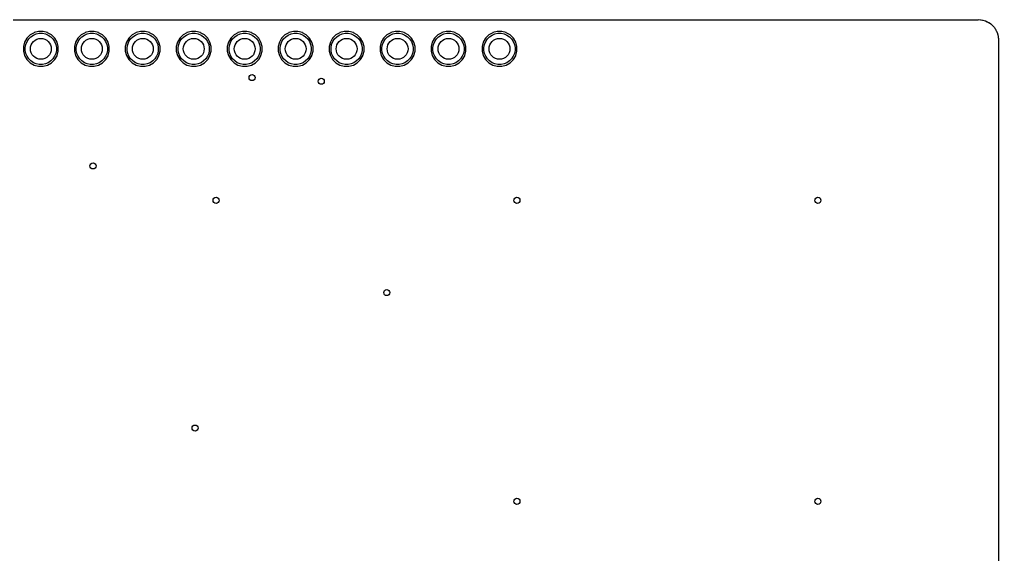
# Model space of a CAD drawing. Header units: inches. Extents: x 3.92 to 7.78, y -6.06 to -2.2.
# Drawn here: x 5.855 to 7.776, y -3.254 to -2.205 of the extents above; entities that cross this region are included whole.
import ezdxf

# ---------------------------------------------------------------- set-up
doc = ezdxf.new("R2010")
doc.units = ezdxf.units.IN
doc.header["$MEASUREMENT"] = 0
doc.layers.add('In2.Cu', color=33, linetype='CONTINUOUS', true_color=0xce7d2c)

msp = doc.modelspace()

# ---------------------------------------------------------------- linework, layer by layer
at = {"layer": 'In2.Cu', "linetype": 'CONTINUOUS'}
for p, q in [((3.957, -2.2047), (7.7359, -2.2047)), ((7.7359, -2.2047), (7.7361, -2.2045)), ((7.7361, -2.2045), (7.7403, -2.205)), ((7.7403, -2.205), (7.7415, -2.205)), ((7.7415, -2.205), (7.7417, -2.2051)), ((7.7417, -2.2051), (7.7417, -2.2051)), ((7.7417, -2.2051), (7.7443, -2.2056)), ((7.7443, -2.2056), (7.7444, -2.2056)), ((7.7444, -2.2056), (7.745, -2.2057)), ((7.745, -2.2057), (7.7451, -2.2056)), ((7.7451, -2.2056), (7.7495, -2.207)), ((7.7495, -2.207), (7.7498, -2.2071)), ((7.7498, -2.2071), (7.7501, -2.2072)), ((7.7501, -2.2072), (7.7502, -2.2072)), ((7.7502, -2.2072), (7.7537, -2.2088)), ((7.7537, -2.2088), (7.7539, -2.2089)), ((7.7539, -2.2089), (7.7559, -2.21)), ((5.892, -2.2278), (5.8832, -2.2301)), ((5.9009, -2.2278), (5.892, -2.2278)), ((5.9097, -2.2301), (5.9009, -2.2278)), ((5.992, -2.2278), (5.9832, -2.2301)), ((6.0009, -2.2278), (5.992, -2.2278)), ((6.0097, -2.2301), (6.0009, -2.2278)), ((6.092, -2.2278), (6.0832, -2.2301)), ((6.1009, -2.2278), (6.092, -2.2278)), ((6.1097, -2.2301), (6.1009, -2.2278)), ((6.192, -2.2278), (6.1832, -2.2301)), ((6.2009, -2.2278), (6.192, -2.2278)), ((6.2097, -2.2301), (6.2009, -2.2278)), ((6.292, -2.2278), (6.2832, -2.2301)), ((6.3009, -2.2278), (6.292, -2.2278)), ((6.3097, -2.2301), (6.3009, -2.2278)), ((6.392, -2.2278), (6.3832, -2.2301)), ((6.4009, -2.2278), (6.392, -2.2278)), ((6.4097, -2.2301), (6.4009, -2.2278)), ((6.492, -2.2278), (6.4832, -2.2301)), ((6.5009, -2.2278), (6.492, -2.2278)), ((6.5097, -2.2301), (6.5009, -2.2278)), ((6.592, -2.2278), (6.5832, -2.2301)), ((6.6009, -2.2278), (6.592, -2.2278)), ((6.6097, -2.2301), (6.6009, -2.2278)), ((6.692, -2.2278), (6.6832, -2.2301)), ((6.7009, -2.2278), (6.692, -2.2278)), ((6.7097, -2.2301), (6.7009, -2.2278)), ((6.792, -2.2278), (6.7832, -2.2301)), ((6.8009, -2.2278), (6.792, -2.2278)), ((6.8097, -2.2301), (6.8009, -2.2278)), ((7.7559, -2.21), (7.756, -2.2101)), ((7.756, -2.2101), (7.7567, -2.2105)), ((7.7567, -2.2105), (7.7599, -2.2125)), ((7.7599, -2.2125), (7.76, -2.2128)), ((7.76, -2.2128), (7.7612, -2.2136)), ((7.7612, -2.2136), (7.7621, -2.2144)), ((7.7621, -2.2144), (7.7622, -2.2144)), ((7.7622, -2.2144), (7.7631, -2.2154)), ((7.7631, -2.2154), (7.7644, -2.2167)), ((7.7644, -2.2167), (7.7653, -2.2175)), ((7.7653, -2.2175), (7.7659, -2.2182)), ((7.7659, -2.2182), (7.7661, -2.2184)), ((7.7661, -2.2184), (7.767, -2.2195)), ((7.767, -2.2195), (7.767, -2.2196)), ((7.767, -2.2196), (7.7676, -2.2203)), ((7.7676, -2.2203), (7.7676, -2.2203)), ((7.7676, -2.2203), (7.7684, -2.2215)), ((7.7684, -2.2215), (7.7685, -2.2217)), ((7.7685, -2.2217), (7.7698, -2.2235)), ((7.7698, -2.2235), (7.7698, -2.2236)), ((7.7698, -2.2236), (7.7707, -2.2251)), ((7.7707, -2.2251), (7.7708, -2.2253)), ((7.7708, -2.2253), (7.7713, -2.2263)), ((7.7713, -2.2263), (7.7714, -2.2264)), ((7.7714, -2.2264), (7.7717, -2.2272)), ((7.7717, -2.2272), (7.7718, -2.2272)), ((7.7718, -2.2272), (7.7731, -2.2304)), ((5.869, -2.241), (5.8646, -2.2488)), ((5.8755, -2.2346), (5.869, -2.241)), ((5.8694, -2.2475), (5.8727, -2.2425)), ((5.8727, -2.2425), (5.877, -2.2383)), ((5.8831, -2.2302), (5.8755, -2.2346)), ((5.877, -2.2383), (5.882, -2.2349)), ((5.882, -2.2349), (5.8875, -2.2326)), ((5.8832, -2.2301), (5.8831, -2.2302)), ((5.8875, -2.2326), (5.8934, -2.2314)), ((5.8934, -2.2314), (5.8995, -2.2314)), ((5.8995, -2.2314), (5.9054, -2.2326)), ((5.9054, -2.2326), (5.9109, -2.2349)), ((5.9098, -2.2302), (5.9097, -2.2301)), ((5.9174, -2.2346), (5.9098, -2.2302)), ((5.9109, -2.2349), (5.9159, -2.2383)), ((5.9159, -2.2383), (5.9202, -2.2425)), ((5.9239, -2.241), (5.9174, -2.2346)), ((5.9202, -2.2425), (5.9235, -2.2475)), ((5.9283, -2.2487), (5.9239, -2.241)), ((5.969, -2.241), (5.9646, -2.2488)), ((5.9755, -2.2346), (5.969, -2.241)), ((5.9694, -2.2475), (5.9727, -2.2425)), ((5.9727, -2.2425), (5.977, -2.2383)), ((5.9831, -2.2302), (5.9755, -2.2346)), ((5.977, -2.2383), (5.982, -2.2349)), ((5.982, -2.2349), (5.9875, -2.2326)), ((5.9832, -2.2301), (5.9831, -2.2302)), ((5.9875, -2.2326), (5.9934, -2.2314)), ((5.9934, -2.2314), (5.9995, -2.2314)), ((5.9995, -2.2314), (6.0054, -2.2326)), ((6.0054, -2.2326), (6.0109, -2.2349)), ((6.0098, -2.2302), (6.0097, -2.2301)), ((6.0174, -2.2346), (6.0098, -2.2302)), ((6.0109, -2.2349), (6.0159, -2.2383)), ((6.0159, -2.2383), (6.0202, -2.2425)), ((6.0239, -2.241), (6.0174, -2.2346)), ((6.0202, -2.2425), (6.0235, -2.2475)), ((6.0283, -2.2487), (6.0239, -2.241)), ((6.069, -2.241), (6.0646, -2.2488)), ((6.0755, -2.2346), (6.069, -2.241)), ((6.0694, -2.2475), (6.0727, -2.2425)), ((6.0727, -2.2425), (6.077, -2.2383)), ((6.0831, -2.2302), (6.0755, -2.2346)), ((6.077, -2.2383), (6.082, -2.2349)), ((6.082, -2.2349), (6.0875, -2.2326)), ((6.0832, -2.2301), (6.0831, -2.2302)), ((6.0875, -2.2326), (6.0934, -2.2314)), ((6.0934, -2.2314), (6.0995, -2.2314)), ((6.0995, -2.2314), (6.1054, -2.2326)), ((6.1054, -2.2326), (6.1109, -2.2349)), ((6.1098, -2.2302), (6.1097, -2.2301)), ((6.1174, -2.2346), (6.1098, -2.2302)), ((6.1109, -2.2349), (6.1159, -2.2383)), ((6.1159, -2.2383), (6.1202, -2.2425)), ((6.1239, -2.241), (6.1174, -2.2346)), ((6.1202, -2.2425), (6.1235, -2.2475)), ((6.1283, -2.2487), (6.1239, -2.241)), ((6.169, -2.241), (6.1646, -2.2488)), ((6.1755, -2.2346), (6.169, -2.241)), ((6.1694, -2.2475), (6.1727, -2.2425)), ((6.1727, -2.2425), (6.177, -2.2383)), ((6.1831, -2.2302), (6.1755, -2.2346)), ((6.177, -2.2383), (6.182, -2.2349)), ((6.182, -2.2349), (6.1875, -2.2326)), ((6.1832, -2.2301), (6.1831, -2.2302)), ((6.1875, -2.2326), (6.1934, -2.2314)), ((6.1934, -2.2314), (6.1995, -2.2314)), ((6.1995, -2.2314), (6.2054, -2.2326)), ((6.2054, -2.2326), (6.2109, -2.2349)), ((6.2098, -2.2302), (6.2097, -2.2301)), ((6.2174, -2.2346), (6.2098, -2.2302)), ((6.2109, -2.2349), (6.2159, -2.2383)), ((6.2159, -2.2383), (6.2202, -2.2425)), ((6.2239, -2.241), (6.2174, -2.2346)), ((6.2202, -2.2425), (6.2235, -2.2475)), ((6.2283, -2.2487), (6.2239, -2.241)), ((6.269, -2.241), (6.2646, -2.2488)), ((6.2755, -2.2346), (6.269, -2.241)), ((6.2694, -2.2475), (6.2727, -2.2425)), ((6.2727, -2.2425), (6.277, -2.2383)), ((6.2831, -2.2302), (6.2755, -2.2346)), ((6.277, -2.2383), (6.282, -2.2349)), ((6.282, -2.2349), (6.2875, -2.2326)), ((6.2832, -2.2301), (6.2831, -2.2302)), ((6.2875, -2.2326), (6.2934, -2.2314)), ((6.2934, -2.2314), (6.2995, -2.2314)), ((6.2995, -2.2314), (6.3054, -2.2326)), ((6.3054, -2.2326), (6.3109, -2.2349)), ((6.3098, -2.2302), (6.3097, -2.2301)), ((6.3174, -2.2346), (6.3098, -2.2302)), ((6.3109, -2.2349), (6.3159, -2.2383)), ((6.3159, -2.2383), (6.3202, -2.2425)), ((6.3239, -2.241), (6.3174, -2.2346)), ((6.3202, -2.2425), (6.3235, -2.2475)), ((6.3283, -2.2487), (6.3239, -2.241)), ((6.369, -2.241), (6.3646, -2.2488)), ((6.3755, -2.2346), (6.369, -2.241)), ((6.3694, -2.2475), (6.3727, -2.2425)), ((6.3727, -2.2425), (6.377, -2.2383)), ((6.3831, -2.2302), (6.3755, -2.2346)), ((6.377, -2.2383), (6.382, -2.2349)), ((6.382, -2.2349), (6.3875, -2.2326)), ((6.3832, -2.2301), (6.3831, -2.2302)), ((6.3875, -2.2326), (6.3934, -2.2314)), ((6.3934, -2.2314), (6.3995, -2.2314)), ((6.3995, -2.2314), (6.4054, -2.2326)), ((6.4054, -2.2326), (6.4109, -2.2349)), ((6.4098, -2.2302), (6.4097, -2.2301)), ((6.4174, -2.2346), (6.4098, -2.2302)), ((6.4109, -2.2349), (6.4159, -2.2383)), ((6.4159, -2.2383), (6.4202, -2.2425)), ((6.4239, -2.241), (6.4174, -2.2346)), ((6.4202, -2.2425), (6.4235, -2.2475)), ((6.4283, -2.2487), (6.4239, -2.241)), ((6.469, -2.241), (6.4646, -2.2488)), ((6.4755, -2.2346), (6.469, -2.241)), ((6.4694, -2.2475), (6.4727, -2.2425)), ((6.4727, -2.2425), (6.477, -2.2383)), ((6.4831, -2.2302), (6.4755, -2.2346)), ((6.477, -2.2383), (6.482, -2.2349)), ((6.482, -2.2349), (6.4875, -2.2326)), ((6.4832, -2.2301), (6.4831, -2.2302)), ((6.4875, -2.2326), (6.4934, -2.2314)), ((6.4934, -2.2314), (6.4995, -2.2314)), ((6.4995, -2.2314), (6.5054, -2.2326)), ((6.5054, -2.2326), (6.5109, -2.2349)), ((6.5098, -2.2302), (6.5097, -2.2301)), ((6.5174, -2.2346), (6.5098, -2.2302)), ((6.5109, -2.2349), (6.5159, -2.2383)), ((6.5159, -2.2383), (6.5202, -2.2425)), ((6.5239, -2.241), (6.5174, -2.2346)), ((6.5202, -2.2425), (6.5235, -2.2475)), ((6.5283, -2.2487), (6.5239, -2.241)), ((6.569, -2.241), (6.5646, -2.2488)), ((6.5755, -2.2346), (6.569, -2.241)), ((6.5694, -2.2475), (6.5727, -2.2425)), ((6.5727, -2.2425), (6.577, -2.2383)), ((6.5831, -2.2302), (6.5755, -2.2346)), ((6.577, -2.2383), (6.582, -2.2349)), ((6.582, -2.2349), (6.5875, -2.2326)), ((6.5832, -2.2301), (6.5831, -2.2302)), ((6.5875, -2.2326), (6.5934, -2.2314)), ((6.5934, -2.2314), (6.5995, -2.2314)), ((6.5995, -2.2314), (6.6054, -2.2326)), ((6.6054, -2.2326), (6.6109, -2.2349)), ((6.6098, -2.2302), (6.6097, -2.2301)), ((6.6174, -2.2346), (6.6098, -2.2302)), ((6.6109, -2.2349), (6.6159, -2.2383)), ((6.6159, -2.2383), (6.6202, -2.2425)), ((6.6239, -2.241), (6.6174, -2.2346)), ((6.6202, -2.2425), (6.6235, -2.2475)), ((6.6283, -2.2487), (6.6239, -2.241)), ((6.669, -2.241), (6.6646, -2.2488)), ((6.6755, -2.2346), (6.669, -2.241)), ((6.6694, -2.2475), (6.6727, -2.2425)), ((6.6727, -2.2425), (6.677, -2.2383)), ((6.6831, -2.2302), (6.6755, -2.2346)), ((6.677, -2.2383), (6.682, -2.2349)), ((6.682, -2.2349), (6.6875, -2.2326)), ((6.6832, -2.2301), (6.6831, -2.2302)), ((6.6875, -2.2326), (6.6934, -2.2314)), ((6.6934, -2.2314), (6.6995, -2.2314)), ((6.6995, -2.2314), (6.7054, -2.2326)), ((6.7054, -2.2326), (6.7109, -2.2349)), ((6.7098, -2.2302), (6.7097, -2.2301)), ((6.7174, -2.2346), (6.7098, -2.2302)), ((6.7109, -2.2349), (6.7159, -2.2383)), ((6.7159, -2.2383), (6.7202, -2.2425)), ((6.7239, -2.241), (6.7174, -2.2346)), ((6.7202, -2.2425), (6.7235, -2.2475)), ((6.7283, -2.2487), (6.7239, -2.241)), ((6.769, -2.241), (6.7646, -2.2488)), ((6.7755, -2.2346), (6.769, -2.241)), ((6.7694, -2.2475), (6.7727, -2.2425)), ((6.7727, -2.2425), (6.777, -2.2383)), ((6.7831, -2.2302), (6.7755, -2.2346)), ((6.777, -2.2383), (6.782, -2.2349)), ((6.782, -2.2349), (6.7875, -2.2326)), ((6.7832, -2.2301), (6.7831, -2.2302)), ((6.7875, -2.2326), (6.7934, -2.2314)), ((6.7934, -2.2314), (6.7995, -2.2314)), ((6.7995, -2.2314), (6.8054, -2.2326)), ((6.8054, -2.2326), (6.8109, -2.2349)), ((6.8098, -2.2302), (6.8097, -2.2301)), ((6.8174, -2.2346), (6.8098, -2.2302)), ((6.8109, -2.2349), (6.8159, -2.2383)), ((6.8159, -2.2383), (6.8202, -2.2425)), ((6.8239, -2.241), (6.8174, -2.2346)), ((6.8202, -2.2425), (6.8235, -2.2475)), ((6.8283, -2.2487), (6.8239, -2.241)), ((7.7731, -2.2304), (7.7732, -2.2306)), ((7.7732, -2.2306), (7.7734, -2.2312)), ((7.7734, -2.2312), (7.7735, -2.2313)), ((7.7735, -2.2313), (7.7738, -2.2324)), ((7.7738, -2.2324), (7.7744, -2.2346)), ((7.7744, -2.2346), (7.7745, -2.235)), ((7.7745, -2.235), (7.7746, -2.2352)), ((7.7746, -2.2352), (7.7748, -2.2362)), ((7.7748, -2.2362), (7.7748, -2.2362)), ((7.7748, -2.2362), (7.7753, -2.2391)), ((7.7753, -2.2391), (7.7753, -2.2394)), ((7.7753, -2.2394), (7.7754, -2.24)), ((7.7754, -2.24), (7.7756, -2.2417)), ((7.7756, -2.2417), (7.7756, -2.2426)), ((7.7756, -2.2426), (7.7756, -2.2447)), ((7.7756, -2.2447), (7.7756, -3.9116)), ((5.8646, -2.2488), (5.8622, -2.2574)), ((5.8622, -2.2574), (5.8622, -2.2666)), ((5.8622, -2.2666), (5.8646, -2.2752)), ((5.8659, -2.259), (5.8671, -2.2531)), ((5.8659, -2.265), (5.8659, -2.259)), ((5.8671, -2.2709), (5.8659, -2.265)), ((5.8671, -2.2531), (5.8694, -2.2475)), ((5.9235, -2.2475), (5.9258, -2.2531)), ((5.9258, -2.2531), (5.927, -2.259)), ((5.927, -2.265), (5.9258, -2.2709)), ((5.927, -2.259), (5.927, -2.265)), ((5.9283, -2.2488), (5.9283, -2.2487)), ((5.9307, -2.2574), (5.9283, -2.2488)), ((5.9283, -2.2752), (5.9307, -2.2664)), ((5.9307, -2.2576), (5.9307, -2.2574)), ((5.9307, -2.2664), (5.9307, -2.2576)), ((5.9646, -2.2488), (5.9622, -2.2574)), ((5.9622, -2.2574), (5.9622, -2.2666)), ((5.9622, -2.2666), (5.9646, -2.2752)), ((5.9659, -2.259), (5.9671, -2.2531)), ((5.9659, -2.265), (5.9659, -2.259)), ((5.9671, -2.2709), (5.9659, -2.265)), ((5.9671, -2.2531), (5.9694, -2.2475)), ((6.0235, -2.2475), (6.0258, -2.2531)), ((6.0258, -2.2531), (6.027, -2.259)), ((6.027, -2.265), (6.0258, -2.2709)), ((6.027, -2.259), (6.027, -2.265)), ((6.0283, -2.2488), (6.0283, -2.2487)), ((6.0307, -2.2574), (6.0283, -2.2488)), ((6.0283, -2.2752), (6.0307, -2.2664)), ((6.0307, -2.2576), (6.0307, -2.2574)), ((6.0307, -2.2664), (6.0307, -2.2576)), ((6.0646, -2.2488), (6.0622, -2.2574)), ((6.0622, -2.2574), (6.0622, -2.2666)), ((6.0622, -2.2666), (6.0646, -2.2752)), ((6.0659, -2.259), (6.0671, -2.2531)), ((6.0659, -2.265), (6.0659, -2.259)), ((6.0671, -2.2709), (6.0659, -2.265)), ((6.0671, -2.2531), (6.0694, -2.2475)), ((6.1235, -2.2475), (6.1258, -2.2531)), ((6.1258, -2.2531), (6.127, -2.259)), ((6.127, -2.265), (6.1258, -2.2709)), ((6.127, -2.259), (6.127, -2.265)), ((6.1283, -2.2488), (6.1283, -2.2487)), ((6.1307, -2.2574), (6.1283, -2.2488)), ((6.1283, -2.2752), (6.1307, -2.2664)), ((6.1307, -2.2576), (6.1307, -2.2574)), ((6.1307, -2.2664), (6.1307, -2.2576)), ((6.1646, -2.2488), (6.1622, -2.2574)), ((6.1622, -2.2574), (6.1622, -2.2666)), ((6.1622, -2.2666), (6.1646, -2.2752)), ((6.1659, -2.259), (6.1671, -2.2531)), ((6.1659, -2.265), (6.1659, -2.259)), ((6.1671, -2.2709), (6.1659, -2.265)), ((6.1671, -2.2531), (6.1694, -2.2475)), ((6.2235, -2.2475), (6.2258, -2.2531)), ((6.2258, -2.2531), (6.227, -2.259)), ((6.227, -2.265), (6.2258, -2.2709)), ((6.227, -2.259), (6.227, -2.265)), ((6.2283, -2.2488), (6.2283, -2.2487)), ((6.2307, -2.2574), (6.2283, -2.2488)), ((6.2283, -2.2752), (6.2307, -2.2664)), ((6.2307, -2.2576), (6.2307, -2.2574)), ((6.2307, -2.2664), (6.2307, -2.2576)), ((6.2646, -2.2488), (6.2622, -2.2574)), ((6.2622, -2.2574), (6.2622, -2.2666)), ((6.2622, -2.2666), (6.2646, -2.2752)), ((6.2659, -2.259), (6.2671, -2.2531)), ((6.2659, -2.265), (6.2659, -2.259)), ((6.2671, -2.2709), (6.2659, -2.265)), ((6.2671, -2.2531), (6.2694, -2.2475)), ((6.3235, -2.2475), (6.3258, -2.2531)), ((6.3258, -2.2531), (6.327, -2.259)), ((6.327, -2.265), (6.3258, -2.2709)), ((6.327, -2.259), (6.327, -2.265)), ((6.3283, -2.2488), (6.3283, -2.2487)), ((6.3307, -2.2574), (6.3283, -2.2488)), ((6.3283, -2.2752), (6.3307, -2.2664)), ((6.3307, -2.2576), (6.3307, -2.2574)), ((6.3307, -2.2664), (6.3307, -2.2576)), ((6.3646, -2.2488), (6.3622, -2.2574)), ((6.3622, -2.2574), (6.3622, -2.2666)), ((6.3622, -2.2666), (6.3646, -2.2752)), ((6.3659, -2.259), (6.3671, -2.2531)), ((6.3659, -2.265), (6.3659, -2.259)), ((6.3671, -2.2709), (6.3659, -2.265)), ((6.3671, -2.2531), (6.3694, -2.2475)), ((6.4235, -2.2475), (6.4258, -2.2531)), ((6.4258, -2.2531), (6.427, -2.259)), ((6.427, -2.265), (6.4258, -2.2709)), ((6.427, -2.259), (6.427, -2.265)), ((6.4283, -2.2488), (6.4283, -2.2487)), ((6.4307, -2.2574), (6.4283, -2.2488)), ((6.4283, -2.2752), (6.4307, -2.2664)), ((6.4307, -2.2576), (6.4307, -2.2574)), ((6.4307, -2.2664), (6.4307, -2.2576)), ((6.4646, -2.2488), (6.4622, -2.2574)), ((6.4622, -2.2574), (6.4622, -2.2666)), ((6.4622, -2.2666), (6.4646, -2.2752)), ((6.4659, -2.259), (6.4671, -2.2531)), ((6.4659, -2.265), (6.4659, -2.259)), ((6.4671, -2.2709), (6.4659, -2.265)), ((6.4671, -2.2531), (6.4694, -2.2475)), ((6.5235, -2.2475), (6.5258, -2.2531)), ((6.5258, -2.2531), (6.527, -2.259)), ((6.527, -2.265), (6.5258, -2.2709)), ((6.527, -2.259), (6.527, -2.265)), ((6.5283, -2.2488), (6.5283, -2.2487)), ((6.5307, -2.2574), (6.5283, -2.2488)), ((6.5283, -2.2752), (6.5307, -2.2664)), ((6.5307, -2.2576), (6.5307, -2.2574)), ((6.5307, -2.2664), (6.5307, -2.2576)), ((6.5646, -2.2488), (6.5622, -2.2574)), ((6.5622, -2.2574), (6.5622, -2.2666)), ((6.5622, -2.2666), (6.5646, -2.2752)), ((6.5659, -2.259), (6.5671, -2.2531)), ((6.5659, -2.265), (6.5659, -2.259)), ((6.5671, -2.2709), (6.5659, -2.265)), ((6.5671, -2.2531), (6.5694, -2.2475)), ((6.6235, -2.2475), (6.6258, -2.2531)), ((6.6258, -2.2531), (6.627, -2.259)), ((6.627, -2.265), (6.6258, -2.2709)), ((6.627, -2.259), (6.627, -2.265)), ((6.6283, -2.2488), (6.6283, -2.2487)), ((6.6307, -2.2574), (6.6283, -2.2488)), ((6.6283, -2.2752), (6.6307, -2.2664)), ((6.6307, -2.2576), (6.6307, -2.2574)), ((6.6307, -2.2664), (6.6307, -2.2576)), ((6.6646, -2.2488), (6.6622, -2.2574)), ((6.6622, -2.2574), (6.6622, -2.2666)), ((6.6622, -2.2666), (6.6646, -2.2752)), ((6.6659, -2.259), (6.6671, -2.2531)), ((6.6659, -2.265), (6.6659, -2.259)), ((6.6671, -2.2709), (6.6659, -2.265)), ((6.6671, -2.2531), (6.6694, -2.2475)), ((6.7235, -2.2475), (6.7258, -2.2531)), ((6.7258, -2.2531), (6.727, -2.259)), ((6.727, -2.265), (6.7258, -2.2709)), ((6.727, -2.259), (6.727, -2.265)), ((6.7283, -2.2488), (6.7283, -2.2487)), ((6.7307, -2.2574), (6.7283, -2.2488)), ((6.7283, -2.2752), (6.7307, -2.2664)), ((6.7307, -2.2576), (6.7307, -2.2574)), ((6.7307, -2.2664), (6.7307, -2.2576)), ((6.7646, -2.2488), (6.7622, -2.2574)), ((6.7622, -2.2574), (6.7622, -2.2666)), ((6.7622, -2.2666), (6.7646, -2.2752)), ((6.7659, -2.259), (6.7671, -2.2531)), ((6.7659, -2.265), (6.7659, -2.259)), ((6.7671, -2.2709), (6.7659, -2.265)), ((6.7671, -2.2531), (6.7694, -2.2475)), ((6.8235, -2.2475), (6.8258, -2.2531)), ((6.8258, -2.2531), (6.827, -2.259)), ((6.827, -2.265), (6.8258, -2.2709)), ((6.827, -2.259), (6.827, -2.265)), ((6.8283, -2.2488), (6.8283, -2.2487)), ((6.8307, -2.2576), (6.8283, -2.2488)), ((6.8283, -2.2752), (6.8307, -2.2664)), ((6.8307, -2.2664), (6.8307, -2.2576)), ((5.8646, -2.2752), (5.869, -2.283)), ((5.8694, -2.2765), (5.8671, -2.2709)), ((5.869, -2.283), (5.8755, -2.2894)), ((5.8727, -2.2815), (5.8694, -2.2765)), ((5.877, -2.2857), (5.8727, -2.2815)), ((5.882, -2.2891), (5.877, -2.2857)), ((5.9159, -2.2857), (5.9109, -2.2891)), ((5.9202, -2.2815), (5.9159, -2.2857)), ((5.9174, -2.2894), (5.9239, -2.283)), ((5.9235, -2.2765), (5.9202, -2.2815)), ((5.9258, -2.2709), (5.9235, -2.2765)), ((5.9239, -2.283), (5.9283, -2.2754)), ((5.9283, -2.2754), (5.9283, -2.2752)), ((5.9646, -2.2752), (5.969, -2.283)), ((5.9694, -2.2765), (5.9671, -2.2709)), ((5.969, -2.283), (5.9755, -2.2894)), ((5.9727, -2.2815), (5.9694, -2.2765)), ((5.977, -2.2857), (5.9727, -2.2815)), ((5.982, -2.2891), (5.977, -2.2857)), ((6.0159, -2.2857), (6.0109, -2.2891)), ((6.0202, -2.2815), (6.0159, -2.2857)), ((6.0174, -2.2894), (6.0239, -2.283)), ((6.0235, -2.2765), (6.0202, -2.2815)), ((6.0258, -2.2709), (6.0235, -2.2765)), ((6.0239, -2.283), (6.0283, -2.2754)), ((6.0283, -2.2754), (6.0283, -2.2752)), ((6.0646, -2.2752), (6.069, -2.283)), ((6.0694, -2.2765), (6.0671, -2.2709)), ((6.069, -2.283), (6.0755, -2.2894)), ((6.0727, -2.2815), (6.0694, -2.2765)), ((6.077, -2.2857), (6.0727, -2.2815)), ((6.082, -2.2891), (6.077, -2.2857)), ((6.1159, -2.2857), (6.1109, -2.2891)), ((6.1202, -2.2815), (6.1159, -2.2857)), ((6.1174, -2.2894), (6.1239, -2.283)), ((6.1235, -2.2765), (6.1202, -2.2815)), ((6.1258, -2.2709), (6.1235, -2.2765)), ((6.1239, -2.283), (6.1283, -2.2754)), ((6.1283, -2.2754), (6.1283, -2.2752)), ((6.1646, -2.2752), (6.169, -2.283)), ((6.1694, -2.2765), (6.1671, -2.2709)), ((6.169, -2.283), (6.1755, -2.2894)), ((6.1727, -2.2815), (6.1694, -2.2765)), ((6.177, -2.2857), (6.1727, -2.2815)), ((6.182, -2.2891), (6.177, -2.2857)), ((6.2159, -2.2857), (6.2109, -2.2891)), ((6.2202, -2.2815), (6.2159, -2.2857)), ((6.2174, -2.2894), (6.2239, -2.283)), ((6.2235, -2.2765), (6.2202, -2.2815)), ((6.2258, -2.2709), (6.2235, -2.2765)), ((6.2239, -2.283), (6.2283, -2.2754)), ((6.2283, -2.2754), (6.2283, -2.2752)), ((6.2646, -2.2752), (6.269, -2.283)), ((6.2694, -2.2765), (6.2671, -2.2709)), ((6.269, -2.283), (6.2755, -2.2894)), ((6.2727, -2.2815), (6.2694, -2.2765)), ((6.277, -2.2857), (6.2727, -2.2815)), ((6.282, -2.2891), (6.277, -2.2857)), ((6.3159, -2.2857), (6.3109, -2.2891)), ((6.3202, -2.2815), (6.3159, -2.2857)), ((6.3174, -2.2894), (6.3239, -2.283)), ((6.3235, -2.2765), (6.3202, -2.2815)), ((6.3258, -2.2709), (6.3235, -2.2765)), ((6.3239, -2.283), (6.3283, -2.2754)), ((6.3283, -2.2754), (6.3283, -2.2752)), ((6.3646, -2.2752), (6.369, -2.283)), ((6.3694, -2.2765), (6.3671, -2.2709)), ((6.369, -2.283), (6.3755, -2.2894)), ((6.3727, -2.2815), (6.3694, -2.2765)), ((6.377, -2.2857), (6.3727, -2.2815)), ((6.382, -2.2891), (6.377, -2.2857)), ((6.4159, -2.2857), (6.4109, -2.2891)), ((6.4202, -2.2815), (6.4159, -2.2857)), ((6.4174, -2.2894), (6.4239, -2.283)), ((6.4235, -2.2765), (6.4202, -2.2815)), ((6.4258, -2.2709), (6.4235, -2.2765)), ((6.4239, -2.283), (6.4283, -2.2754)), ((6.4283, -2.2754), (6.4283, -2.2752)), ((6.4646, -2.2752), (6.469, -2.283)), ((6.4694, -2.2765), (6.4671, -2.2709)), ((6.469, -2.283), (6.4755, -2.2894)), ((6.4727, -2.2815), (6.4694, -2.2765)), ((6.477, -2.2857), (6.4727, -2.2815)), ((6.482, -2.2891), (6.477, -2.2857)), ((6.5159, -2.2857), (6.5109, -2.2891)), ((6.5202, -2.2815), (6.5159, -2.2857)), ((6.5174, -2.2894), (6.5239, -2.283)), ((6.5235, -2.2765), (6.5202, -2.2815)), ((6.5258, -2.2709), (6.5235, -2.2765)), ((6.5239, -2.283), (6.5283, -2.2754)), ((6.5283, -2.2754), (6.5283, -2.2752)), ((6.5646, -2.2752), (6.569, -2.283)), ((6.5694, -2.2765), (6.5671, -2.2709)), ((6.569, -2.283), (6.5755, -2.2894)), ((6.5727, -2.2815), (6.5694, -2.2765)), ((6.577, -2.2857), (6.5727, -2.2815)), ((6.582, -2.2891), (6.577, -2.2857)), ((6.6159, -2.2857), (6.6109, -2.2891)), ((6.6202, -2.2815), (6.6159, -2.2857)), ((6.6174, -2.2894), (6.6239, -2.283)), ((6.6235, -2.2765), (6.6202, -2.2815)), ((6.6258, -2.2709), (6.6235, -2.2765)), ((6.6239, -2.283), (6.6283, -2.2754)), ((6.6283, -2.2754), (6.6283, -2.2752)), ((6.6646, -2.2752), (6.669, -2.283)), ((6.6694, -2.2765), (6.6671, -2.2709)), ((6.669, -2.283), (6.6755, -2.2894)), ((6.6727, -2.2815), (6.6694, -2.2765)), ((6.677, -2.2857), (6.6727, -2.2815)), ((6.682, -2.2891), (6.677, -2.2857)), ((6.7159, -2.2857), (6.7109, -2.2891)), ((6.7202, -2.2815), (6.7159, -2.2857)), ((6.7174, -2.2894), (6.7239, -2.283)), ((6.7235, -2.2765), (6.7202, -2.2815)), ((6.7258, -2.2709), (6.7235, -2.2765)), ((6.7239, -2.283), (6.7283, -2.2754)), ((6.7283, -2.2754), (6.7283, -2.2752)), ((6.7646, -2.2752), (6.769, -2.283)), ((6.7694, -2.2765), (6.7671, -2.2709)), ((6.769, -2.283), (6.7755, -2.2894)), ((6.7727, -2.2815), (6.7694, -2.2765)), ((6.777, -2.2857), (6.7727, -2.2815)), ((6.782, -2.2891), (6.777, -2.2857)), ((6.8159, -2.2857), (6.8109, -2.2891)), ((6.8202, -2.2815), (6.8159, -2.2857)), ((6.8174, -2.2894), (6.8239, -2.283)), ((6.8235, -2.2765), (6.8202, -2.2815)), ((6.8258, -2.2709), (6.8235, -2.2765)), ((6.8239, -2.283), (6.8283, -2.2754)), ((6.8283, -2.2754), (6.8283, -2.2752)), ((5.8755, -2.2894), (5.8832, -2.2939)), ((5.8875, -2.2914), (5.882, -2.2891)), ((5.8832, -2.2939), (5.8919, -2.2962)), ((5.8934, -2.2926), (5.8875, -2.2914)), ((5.8919, -2.2962), (5.901, -2.2962)), ((5.8995, -2.2926), (5.8934, -2.2926)), ((5.9054, -2.2914), (5.8995, -2.2926)), ((5.901, -2.2962), (5.9097, -2.2939)), ((5.9109, -2.2891), (5.9054, -2.2914)), ((5.9097, -2.2939), (5.9174, -2.2894)), ((5.9097, -2.2939), (5.9097, -2.2939)), ((5.9755, -2.2894), (5.9832, -2.2939)), ((5.9875, -2.2914), (5.982, -2.2891)), ((5.9832, -2.2939), (5.9919, -2.2962)), ((5.9934, -2.2926), (5.9875, -2.2914)), ((5.9919, -2.2962), (6.001, -2.2962)), ((5.9995, -2.2926), (5.9934, -2.2926)), ((6.0054, -2.2914), (5.9995, -2.2926)), ((6.001, -2.2962), (6.0097, -2.2939)), ((6.0109, -2.2891), (6.0054, -2.2914)), ((6.0097, -2.2939), (6.0174, -2.2894)), ((6.0097, -2.2939), (6.0097, -2.2939)), ((6.0755, -2.2894), (6.0832, -2.2939)), ((6.0875, -2.2914), (6.082, -2.2891)), ((6.0832, -2.2939), (6.0919, -2.2962)), ((6.0934, -2.2926), (6.0875, -2.2914)), ((6.0919, -2.2962), (6.101, -2.2962)), ((6.0995, -2.2926), (6.0934, -2.2926)), ((6.1054, -2.2914), (6.0995, -2.2926)), ((6.101, -2.2962), (6.1097, -2.2939)), ((6.1109, -2.2891), (6.1054, -2.2914)), ((6.1097, -2.2939), (6.1174, -2.2894)), ((6.1097, -2.2939), (6.1097, -2.2939)), ((6.1755, -2.2894), (6.1832, -2.2939)), ((6.1875, -2.2914), (6.182, -2.2891)), ((6.1832, -2.2939), (6.1919, -2.2962)), ((6.1934, -2.2926), (6.1875, -2.2914)), ((6.1919, -2.2962), (6.201, -2.2962)), ((6.1995, -2.2926), (6.1934, -2.2926)), ((6.2054, -2.2914), (6.1995, -2.2926)), ((6.201, -2.2962), (6.2097, -2.2939)), ((6.2109, -2.2891), (6.2054, -2.2914)), ((6.2097, -2.2939), (6.2174, -2.2894)), ((6.2097, -2.2939), (6.2097, -2.2939)), ((6.2755, -2.2894), (6.2832, -2.2939)), ((6.2875, -2.2914), (6.282, -2.2891)), ((6.2832, -2.2939), (6.2919, -2.2962)), ((6.2934, -2.2926), (6.2875, -2.2914)), ((6.2919, -2.2962), (6.301, -2.2962)), ((6.2995, -2.2926), (6.2934, -2.2926)), ((6.3054, -2.2914), (6.2995, -2.2926)), ((6.301, -2.2962), (6.3097, -2.2939)), ((6.3109, -2.2891), (6.3054, -2.2914)), ((6.3097, -2.2939), (6.3174, -2.2894)), ((6.3097, -2.2939), (6.3097, -2.2939)), ((6.3755, -2.2894), (6.3832, -2.2939)), ((6.3875, -2.2914), (6.382, -2.2891)), ((6.3832, -2.2939), (6.3919, -2.2962)), ((6.3934, -2.2926), (6.3875, -2.2914)), ((6.3919, -2.2962), (6.401, -2.2962)), ((6.3995, -2.2926), (6.3934, -2.2926)), ((6.4054, -2.2914), (6.3995, -2.2926)), ((6.401, -2.2962), (6.4097, -2.2939)), ((6.4109, -2.2891), (6.4054, -2.2914)), ((6.4097, -2.2939), (6.4174, -2.2894)), ((6.4097, -2.2939), (6.4097, -2.2939)), ((6.4755, -2.2894), (6.4832, -2.2939)), ((6.4875, -2.2914), (6.482, -2.2891)), ((6.4832, -2.2939), (6.4919, -2.2962)), ((6.4934, -2.2926), (6.4875, -2.2914)), ((6.4919, -2.2962), (6.501, -2.2962)), ((6.4995, -2.2926), (6.4934, -2.2926)), ((6.5054, -2.2914), (6.4995, -2.2926)), ((6.501, -2.2962), (6.5097, -2.2939)), ((6.5109, -2.2891), (6.5054, -2.2914)), ((6.5097, -2.2939), (6.5174, -2.2894)), ((6.5097, -2.2939), (6.5097, -2.2939)), ((6.5755, -2.2894), (6.5832, -2.2939)), ((6.5875, -2.2914), (6.582, -2.2891)), ((6.5832, -2.2939), (6.5919, -2.2962)), ((6.5934, -2.2926), (6.5875, -2.2914)), ((6.5919, -2.2962), (6.601, -2.2962)), ((6.5995, -2.2926), (6.5934, -2.2926)), ((6.6054, -2.2914), (6.5995, -2.2926)), ((6.601, -2.2962), (6.6097, -2.2939)), ((6.6109, -2.2891), (6.6054, -2.2914)), ((6.6097, -2.2939), (6.6174, -2.2894)), ((6.6097, -2.2939), (6.6097, -2.2939)), ((6.6755, -2.2894), (6.6832, -2.2939)), ((6.6875, -2.2914), (6.682, -2.2891)), ((6.6832, -2.2939), (6.6919, -2.2962)), ((6.6934, -2.2926), (6.6875, -2.2914)), ((6.6919, -2.2962), (6.701, -2.2962)), ((6.6995, -2.2926), (6.6934, -2.2926)), ((6.7054, -2.2914), (6.6995, -2.2926)), ((6.701, -2.2962), (6.7097, -2.2939)), ((6.7109, -2.2891), (6.7054, -2.2914)), ((6.7097, -2.2939), (6.7174, -2.2894)), ((6.7097, -2.2939), (6.7097, -2.2939)), ((6.7755, -2.2894), (6.7832, -2.2939)), ((6.7875, -2.2914), (6.782, -2.2891)), ((6.7832, -2.2939), (6.7919, -2.2962)), ((6.7934, -2.2926), (6.7875, -2.2914)), ((6.7919, -2.2962), (6.801, -2.2962)), ((6.7995, -2.2926), (6.7934, -2.2926)), ((6.8054, -2.2914), (6.7995, -2.2926)), ((6.801, -2.2962), (6.8097, -2.2939)), ((6.8109, -2.2891), (6.8054, -2.2914)), ((6.8097, -2.2939), (6.8174, -2.2894)), ((6.8097, -2.2939), (6.8097, -2.2939))]:
    msp.add_line(p, q, dxfattribs=at)
at = {"layer": 'In2.Cu'}
for centre, radius in [((5.8965, -2.262), 0.0205), ((5.8965, -2.262), 0.0205), ((5.9965, -2.262), 0.0205), ((5.9965, -2.262), 0.0205), ((6.0965, -2.262), 0.0205), ((6.0965, -2.262), 0.0205), ((6.1965, -2.262), 0.0205), ((6.1965, -2.262), 0.0205), ((6.2965, -2.262), 0.0205), ((6.2965, -2.262), 0.0205), ((6.3965, -2.262), 0.0205), ((6.3965, -2.262), 0.0205), ((6.4965, -2.262), 0.0205), ((6.4965, -2.262), 0.0205), ((6.5965, -2.262), 0.0205), ((6.5965, -2.262), 0.0205), ((6.6965, -2.262), 0.0205), ((6.6965, -2.262), 0.0205), ((6.7965, -2.262), 0.0205), ((6.7965, -2.262), 0.0205), ((6.3109, -2.3184), 0.00591), ((6.3109, -2.3184), 0.00591), ((6.4467, -2.3256), 0.00591), ((6.4467, -2.3256), 0.00591), ((5.9988, -2.4916), 0.00591), ((5.9988, -2.4916), 0.00591), ((6.2402, -2.5591), 0.00591), ((6.2402, -2.5591), 0.00591), ((6.8307, -2.5591), 0.00591), ((6.8307, -2.5591), 0.00591), ((7.4213, -2.5591), 0.00591), ((7.4213, -2.5591), 0.00591), ((6.5753, -2.7401), 0.00591), ((6.5753, -2.7401), 0.00591), ((6.199, -3.0059), 0.00591), ((6.199, -3.0059), 0.00591), ((6.8307, -3.1496), 0.00591), ((6.8307, -3.1496), 0.00591), ((7.4213, -3.1496), 0.00591), ((7.4213, -3.1496), 0.00591)]:
    msp.add_circle(centre, radius, dxfattribs=at)

doc.saveas('drawing.dxf')
